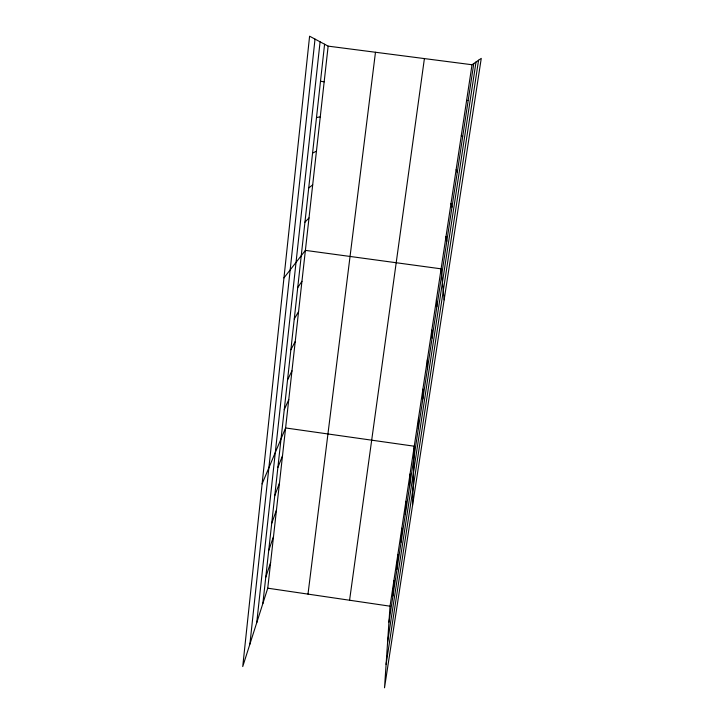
<?xml version="1.0" encoding="UTF-8"?>
<svg xmlns="http://www.w3.org/2000/svg" width="724" height="724" viewBox="0 0 724 724"><rect width="100%" height="100%" fill="white"/><g stroke="black" fill="none" stroke-linecap="round" stroke-linejoin="round"><path stroke-width="1.09" d="M422.843 398.978L422.897 389.15M418.345 428.626L418.535 417.929M412.535 505.524L414.255 446.21L285.609 427.956L262.106 483.885M409.576 486.356L410.046 474.003M405.304 514.465L405.902 501.334M401.105 542.095L401.838 528.203M396.987 569.245L397.829 554.629M392.933 595.933L393.901 580.621M472.021 64.744L390.028 606.187L384.516 687.8L481.261 58.363L472.021 64.744L328.144 46.137L309.591 36.2L242.739 666.56L267.753 588.187L328.144 46.137M249.907 644.098L315.012 39.105M256.73 622.74L320.089 41.82M262.857 603.554L324.587 44.227M307.999 594.114L375.475 52.255M349.574 600.232L424.4 58.581M388.942 622.169L473.795 63.522M387.593 642.152L476.03 61.974M386.091 664.397L478.564 60.228M265.753 577.263L270.613 562.575M268.704 550.521L273.509 536.547M271.708 523.325L276.459 510.076M274.767 495.65L279.455 483.161M277.871 467.496L282.505 455.794M284.251 409.675L288.767 399.63M287.528 379.991L291.971 370.824M290.867 349.764L295.238 341.502M294.261 318.976L298.569 311.664M297.727 287.627L301.944 281.292M283.953 277.889L305.392 250.377L441.115 268.839L444.147 299.845M304.949 222.159L309.003 217.933M308.723 187.969L312.687 184.873M312.578 153.099L316.442 151.18M316.497 117.541L320.27 116.845M466.618 100.428L468.175 100.527M267.753 588.187L390.028 606.187M320.506 81.251L324.171 81.83M461.324 135.415L462.663 136.791M456.12 169.733L457.269 172.33M451.025 203.399L451.975 207.164M446.02 236.422L446.789 241.327M436.436 299.727L436.853 306.732M431.839 330.063L432.101 338.045M427.332 359.873L427.432 368.788"/></g></svg>
